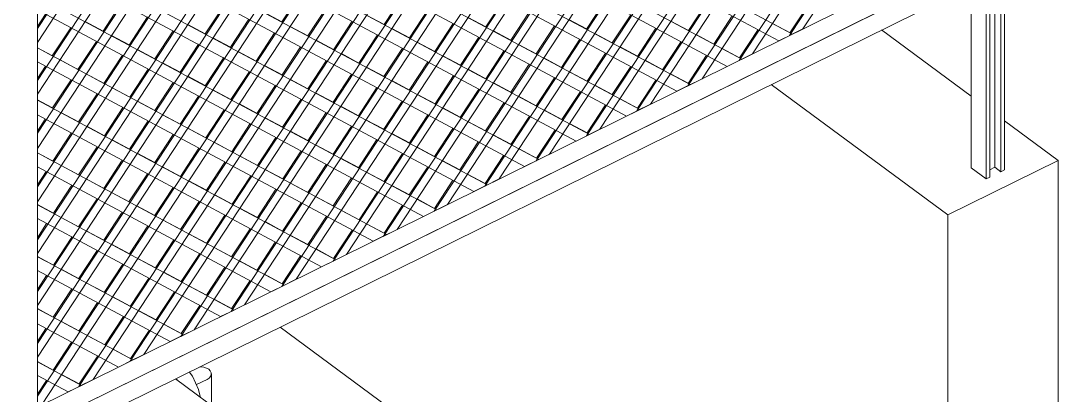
# Model space of a CAD drawing. Header units: metres. Extents: x 63 to 378, y -27 to 78.
# Drawn here: x 325.312 to 327.496, y 0.282 to 1.071 of the extents above; entities that cross this region are included whole.
import ezdxf

# ---------------------------------------------------------------- set-up
doc = ezdxf.new("R2010")
doc.units = ezdxf.units.M
for name, color, linetype, lineweight in [('A-FLOR', 7, 'Continuous', 9), ('M-EQPM', 7, 'Continuous', 18), ('P-PIPE', 7, 'Continuous', 18)]:
    doc.layers.add(name, color=color, linetype=linetype, lineweight=lineweight)

# ---------------------------------------------------------------- blocks, each defined once
blk = doc.blocks.new('C_S_L_Torre - Baltimore CPSC-0817-08L - C_S_L_Torre - Baltimore CPSC-0817-08L-2352271-3D BOMBAS')
at = {"layer": 'M-EQPM'}
for p, q in [((-49.9242, 3.4338), (-51.9214, 0.3912)), ((-51.9214, 0.3622), (-49.9242, 3.4048)), ((-51.9214, 0.4714), (-49.9983, 3.4012)), ((-50.0265, 3.3872), (-51.8855, 0.5551)), ((-51.9214, 0.5805), (-50.1043, 3.3487)), ((-50.1326, 3.3348), (-51.9214, 0.6096)), ((-49.9242, 3.3227), (-51.9214, 0.2801)), ((-51.9214, 0.6897), (-50.2104, 3.2963)), ((-50.2409, 3.2813), (-51.9214, 0.7211)), ((-51.9125, 0.2615), (-49.9242, 3.2906)), ((-51.9214, 0.8018), (-50.3193, 3.2425)), ((-50.3505, 3.2271), (-51.9214, 0.8339)), ((-49.9242, 3.2099), (-51.834, 0.3003)), ((-51.9214, 0.916), (-50.4303, 3.1877)), ((-51.8036, 0.3153), (-49.9242, 3.1785)), ((-50.5646, 3.1213), (-51.9214, 1.0542)), ((-49.9242, 3.0984), (-51.7257, 0.3538)), ((-51.6975, 0.3678), (-49.9242, 3.0693)), ((-51.5914, 0.4202), (-49.9242, 2.9601)), ((-51.4853, 0.4726), (-49.9242, 2.851)), ((-50.7077, 2.794), (-51.9214, 0.945)), ((-50.0626, 2.7784), (-51.6196, 0.4062)), ((-51.3764, 0.5264), (-49.9242, 2.7389)), ((-50.0626, 2.6692), (-51.5135, 0.4587)), ((-51.2703, 0.5789), (-49.9242, 2.6297)), ((-50.0623, 2.5598), (-51.4069, 0.5114)), ((-49.9242, 2.5495), (-51.1925, 0.6174)), ((-51.1642, 0.6313), (-49.9242, 2.5205)), ((-51.9214, 0.2571), (-51.9214, 2.4508)), ((-50.0621, 2.4486), (-51.2985, 0.5649)), ((-49.9242, 2.4403), (-51.0864, 0.6698)), ((-51.0581, 0.6837), (-49.9242, 2.4113)), ((-49.9242, 2.3305), (-50.9797, 0.7225)), ((-50.9492, 0.7376), (-49.9242, 2.2992)), ((-49.9242, 2.2191), (-50.8714, 0.776)), ((-50.8432, 0.79), (-49.9242, 2.19)), ((-49.9242, 2.1099), (-50.7653, 0.8285)), ((-51.9214, 1.0252), (-51.2308, 2.0773)), ((-50.7371, 0.8424), (-49.9242, 2.0808)), ((-49.9242, 2.0007), (-50.6592, 0.8809)), ((-50.631, 0.8948), (-49.9242, 1.9716)), ((-50.332, 1.0426), (-51.9214, 1.893)), ((-49.9242, 1.8909), (-50.5525, 0.9336)), ((-51.9214, 1.8639), (-50.3603, 1.0286)), ((-50.5221, 0.9487), (-49.9242, 1.8595)), ((-50.4387, 0.9899), (-51.9214, 1.7832)), ((-49.9242, 1.7794), (-50.4442, 0.9871)), ((-51.9214, 1.7519), (-50.4691, 0.9748)), ((-50.416, 1.0011), (-49.9242, 1.7503)), ((-50.547, 0.9363), (-51.9214, 1.6717)), ((-49.9242, 1.6702), (-50.3381, 1.0396)), ((-51.9214, 1.6427), (-50.5752, 0.9224)), ((-50.3099, 1.0535), (-49.9242, 1.6411)), ((-50.6531, 0.8839), (-51.9214, 1.5625)), ((-51.9214, 1.5335), (-50.6813, 0.87)), ((-50.7592, 0.8315), (-51.9214, 1.4533)), ((-51.9214, 1.4243), (-50.7874, 0.8175)), ((-50.8659, 0.7788), (-51.9214, 1.3435)), ((-51.9214, 1.3122), (-50.8963, 0.7637)), ((-49.9242, 1.2441), (-51.9214, 0.2571)), ((-50.9742, 0.7252), (-51.9214, 1.232)), ((-49.8855, 1.2212), (-51.9756, 0.1883)), ((-51.9368, 0.2074), (-49.9242, 1.2021)), ((-51.9214, 1.203), (-51.0024, 0.7113)), ((-49.9242, 0.7376), (-49.9242, 1.2021)), ((-49.9165, 0.7415), (-49.9165, 1.2059)), ((-49.9059, 0.7623), (-49.9059, 1.2111)), ((-49.8932, 0.7529), (-49.8932, 1.2174)), ((-49.8855, 0.7568), (-49.8855, 1.2212)), ((-49.9685, 1.1382), (-51.9368, 0.1654)), ((-49.9558, 0.761), (-49.9558, 1.1564)), ((-51.0803, 0.6728), (-51.9214, 1.1228)), ((-51.4068, 1.0682), (-51.3676, 1.128)), ((-51.1913, 1.0631), (-51.1526, 1.1221)), ((-50.9777, 1.058), (-50.939, 1.117)), ((-51.9214, 1.0938), (-51.1085, 0.6589)), ((-51.7831, 1.0488), (-51.7441, 1.1082)), ((-51.5678, 1.0433), (-51.5291, 1.1023)), ((-51.352, 1.0389), (-51.3128, 1.0986)), ((-51.1383, 1.0347), (-51.0995, 1.0937)), ((-50.7654, 1.0532), (-50.7265, 1.1125)), ((-50.551, 1.05), (-50.5118, 1.1097)), ((-50.3372, 1.0453), (-50.2982, 1.1046)), ((-51.9214, 1.0585), (-51.9042, 1.0846)), ((-51.7283, 1.0195), (-51.6893, 1.0788)), ((-51.5148, 1.0149), (-51.476, 1.0739)), ((-51.4444, 1.0887), (-51.4066, 1.0685)), ((-51.2282, 1.0828), (-51.1913, 1.0631)), ((-51.0146, 1.0777), (-50.9777, 1.058)), ((-50.9247, 1.0296), (-50.8859, 1.0886)), ((-50.8024, 1.0734), (-50.7652, 1.0535)), ((-50.7113, 1.0242), (-50.6723, 1.0835)), ((-50.4977, 1.0214), (-50.4585, 1.0812)), ((-51.9214, 1.0542), (-51.9214, 1.0252)), ((-51.8899, 0.9972), (-51.8512, 1.0562)), ((-51.8207, 1.0694), (-51.7829, 1.0491)), ((-51.6741, 0.9905), (-51.6352, 1.0499)), ((-51.6047, 1.063), (-51.5678, 1.0433)), ((-51.389, 1.059), (-51.3518, 1.0392)), ((-51.2979, 1.0099), (-51.2586, 1.0697)), ((-51.1751, 1.0544), (-51.1383, 1.0347)), ((-51.0849, 1.0061), (-51.0462, 1.0652)), ((-50.9615, 1.0493), (-50.9247, 1.0296)), ((-50.8716, 1.0012), (-50.8329, 1.0602)), ((-50.6582, 0.9958), (-50.6193, 1.0552)), ((-50.5877, 1.07), (-50.5508, 1.0503)), ((-50.4435, 0.9925), (-50.4043, 1.0522)), ((-50.3738, 1.0653), (-50.337, 1.0456)), ((-50.3381, 1.0396), (-50.3099, 1.0535)), ((-51.8359, 0.9683), (-51.7972, 1.0274)), ((-51.7652, 1.0397), (-51.7281, 1.0198)), ((-51.5517, 1.0346), (-51.5148, 1.0149)), ((-51.4608, 0.986), (-51.4221, 1.045)), ((-51.3345, 1.0299), (-51.2977, 1.0102)), ((-51.2448, 0.9815), (-51.2056, 1.0413)), ((-51.0308, 0.9772), (-50.992, 1.0362)), ((-50.8183, 0.9727), (-50.7795, 1.0317)), ((-50.7479, 1.0442), (-50.7111, 1.0245)), ((-50.6052, 0.9675), (-50.5662, 1.0268)), ((-50.5347, 1.0416), (-50.4975, 1.0217)), ((-50.3603, 1.0286), (-50.332, 1.0426)), ((-51.9214, 1.014), (-51.8899, 0.9972)), ((-51.9214, 1.0136), (-51.9214, 0.9846)), ((-51.1864, 0.6204), (-51.9214, 1.0136)), ((-51.7108, 1.0106), (-51.6739, 0.9908)), ((-51.6211, 0.9622), (-51.5821, 1.0215)), ((-51.4986, 1.0062), (-51.4608, 0.986)), ((-51.406, 0.9567), (-51.3672, 1.0157)), ((-51.1918, 0.9531), (-51.1526, 1.0129)), ((-51.1221, 1.026), (-51.0849, 1.0061)), ((-50.9777, 0.9488), (-50.939, 1.0078)), ((-50.9085, 1.0209), (-50.8716, 1.0012)), ((-50.6949, 1.0159), (-50.658, 0.9961)), ((-50.4802, 1.0125), (-50.4433, 0.9927)), ((-51.9214, 0.9846), (-51.2146, 0.6064)), ((-51.8737, 0.9885), (-51.8359, 0.9683)), ((-51.7811, 0.939), (-51.7424, 0.998)), ((-51.568, 0.9338), (-51.5291, 0.9931)), ((-51.3518, 0.9277), (-51.3131, 0.9867)), ((-51.2815, 1.0015), (-51.2446, 0.9818)), ((-51.1384, 0.9246), (-51.0992, 0.9844)), ((-51.0676, 0.9969), (-51.0308, 0.9772)), ((-50.8554, 0.9926), (-50.8183, 0.9727)), ((-50.7641, 0.9437), (-50.7254, 1.0027)), ((-50.6419, 0.9875), (-50.605, 0.9677)), ((-50.5518, 0.9389), (-50.5129, 0.9982)), ((-50.4691, 0.9748), (-50.4387, 0.9899)), ((-50.4442, 0.9871), (-50.416, 1.0011)), ((-51.9214, 0.9493), (-51.9042, 0.9754)), ((-51.727, 0.91), (-51.6882, 0.969)), ((-51.6577, 0.9822), (-51.6209, 0.9624)), ((-51.514, 0.9049), (-51.4751, 0.9642)), ((-51.4431, 0.9765), (-51.406, 0.9567)), ((-51.2284, 0.9731), (-51.1916, 0.9534)), ((-51.0146, 0.9685), (-50.9777, 0.9488)), ((-50.9247, 0.9204), (-50.8859, 0.9794)), ((-50.801, 0.9634), (-50.7641, 0.9437)), ((-50.7111, 0.9153), (-50.6723, 0.9743)), ((-51.9214, 0.945), (-51.9214, 0.916)), ((-51.8893, 0.8871), (-51.8502, 0.9465)), ((-51.8183, 0.9589), (-51.7811, 0.939)), ((-51.6739, 0.8816), (-51.6352, 0.9407)), ((-51.6047, 0.9538), (-51.5678, 0.9341)), ((-51.3887, 0.9474), (-51.3518, 0.9277)), ((-51.2988, 0.8993), (-51.26, 0.9583)), ((-51.1754, 0.9448), (-51.1383, 0.9249)), ((-51.0843, 0.8956), (-51.0451, 0.9554)), ((-50.9615, 0.9401), (-50.9247, 0.9204)), ((-50.8713, 0.8919), (-50.8326, 0.9509)), ((-50.658, 0.8869), (-50.6193, 0.946)), ((-50.5888, 0.9591), (-50.5517, 0.9392)), ((-50.5525, 0.9336), (-50.5221, 0.9487)), ((-51.7638, 0.9297), (-51.727, 0.91)), ((-51.5517, 0.9254), (-51.5138, 0.9052)), ((-51.4592, 0.8756), (-51.4203, 0.9349)), ((-51.3356, 0.919), (-51.2988, 0.8993)), ((-51.2457, 0.8709), (-51.207, 0.93)), ((-51.0312, 0.8672), (-50.992, 0.927)), ((-50.8172, 0.8629), (-50.7784, 0.9219)), ((-50.7479, 0.935), (-50.7111, 0.9153)), ((-50.5752, 0.9224), (-50.547, 0.9363)), ((-51.9214, 0.9042), (-51.8893, 0.8871)), ((-51.9214, 0.9038), (-51.9214, 0.8725)), ((-51.293, 0.5677), (-51.9214, 0.9038)), ((-51.8345, 0.8577), (-51.7954, 0.9172)), ((-51.7108, 0.9014), (-51.6739, 0.8816)), ((-51.6209, 0.8533), (-51.5821, 0.9123)), ((-51.4962, 0.8957), (-51.459, 0.8758)), ((-51.4051, 0.8466), (-51.3661, 0.9059)), ((-51.1924, 0.8424), (-51.1537, 0.9014)), ((-51.121, 0.9156), (-51.0841, 0.8959)), ((-50.9782, 0.8389), (-50.939, 0.8986)), ((-50.9085, 0.9117), (-50.8713, 0.8919)), ((-50.6949, 0.9067), (-50.658, 0.8869)), ((-51.8716, 0.8776), (-51.8345, 0.8577)), ((-51.7803, 0.8288), (-51.7413, 0.8882)), ((-51.5669, 0.8244), (-51.5281, 0.8834)), ((-51.352, 0.8182), (-51.3131, 0.8775)), ((-51.2826, 0.8906), (-51.2457, 0.8709)), ((-51.0679, 0.8872), (-51.0311, 0.8675)), ((-50.854, 0.8826), (-50.8172, 0.8629)), ((-50.7641, 0.8345), (-50.7254, 0.8935)), ((-50.6813, 0.87), (-50.6531, 0.8839)), ((-50.6592, 0.8809), (-50.631, 0.8948)), ((-51.9214, 0.8725), (-51.3235, 0.5526)), ((-51.9214, 0.8382), (-51.9047, 0.8636)), ((-51.7273, 0.8004), (-51.6882, 0.8599)), ((-51.6577, 0.873), (-51.6209, 0.8533)), ((-51.5121, 0.795), (-51.4733, 0.8541)), ((-51.4417, 0.8666), (-51.4049, 0.8469)), ((-51.2296, 0.8623), (-51.1924, 0.8424)), ((-51.1383, 0.8134), (-51.0995, 0.8724)), ((-51.0149, 0.8589), (-50.978, 0.8391)), ((-50.9249, 0.8103), (-50.8856, 0.8701)), ((-50.801, 0.8542), (-50.7641, 0.8345)), ((-51.9214, 0.8339), (-51.9214, 0.8018)), ((-51.8888, 0.7749), (-51.8499, 0.8343)), ((-51.8172, 0.8485), (-51.7803, 0.8288)), ((-51.6742, 0.772), (-51.6352, 0.8315)), ((-51.6047, 0.8446), (-51.5669, 0.8244)), ((-51.3887, 0.8382), (-51.3518, 0.8185)), ((-51.299, 0.7898), (-51.26, 0.8491)), ((-51.1751, 0.8331), (-51.1383, 0.8134)), ((-51.0852, 0.785), (-51.0465, 0.8441)), ((-50.9618, 0.8305), (-50.9247, 0.8106)), ((-50.8707, 0.7813), (-50.8315, 0.8411)), ((-50.7874, 0.8175), (-50.7592, 0.8315)), ((-50.7653, 0.8285), (-50.7371, 0.8424)), ((-51.7641, 0.8201), (-51.7273, 0.8004)), ((-51.5492, 0.8149), (-51.5121, 0.795)), ((-51.4579, 0.7661), (-51.4192, 0.8251)), ((-51.3356, 0.8098), (-51.2988, 0.7901)), ((-51.2456, 0.7613), (-51.2067, 0.8206)), ((-51.0322, 0.7566), (-50.9934, 0.8157)), ((-51.9214, 0.7928), (-51.8886, 0.7752)), ((-51.9214, 0.7924), (-51.9214, 0.7633)), ((-51.4013, 0.5141), (-51.9214, 0.7924)), ((-51.8347, 0.746), (-51.7957, 0.8053)), ((-51.7111, 0.7917), (-51.6742, 0.772)), ((-51.6202, 0.7431), (-51.5812, 0.8026)), ((-51.4049, 0.7377), (-51.3661, 0.7967)), ((-51.1915, 0.7323), (-51.1526, 0.7916)), ((-51.1221, 0.8047), (-51.0852, 0.785)), ((-50.9788, 0.7281), (-50.9401, 0.7871)), ((-50.9074, 0.8014), (-50.8705, 0.7816)), ((-50.8714, 0.776), (-50.8432, 0.79)), ((-51.8713, 0.766), (-51.8345, 0.7463)), ((-51.7816, 0.7176), (-51.7427, 0.7769)), ((-51.5654, 0.7138), (-51.5264, 0.7733)), ((-51.4948, 0.7858), (-51.4579, 0.7661)), ((-51.3518, 0.7093), (-51.3131, 0.7683)), ((-51.2826, 0.7814), (-51.2455, 0.7616)), ((-51.069, 0.7764), (-51.0322, 0.7566)), ((-50.8963, 0.7637), (-50.8659, 0.7788)), ((-51.9214, 0.7633), (-51.4296, 0.5002)), ((-51.9214, 0.7254), (-51.9029, 0.7534)), ((-51.7286, 0.6892), (-51.6896, 0.7485)), ((-51.658, 0.7633), (-51.6202, 0.7431)), ((-51.5113, 0.6848), (-51.4722, 0.7443)), ((-51.4417, 0.7574), (-51.4049, 0.7377)), ((-51.2282, 0.7523), (-51.1913, 0.7326)), ((-51.1384, 0.7039), (-51.0995, 0.7632)), ((-51.016, 0.748), (-50.9788, 0.7281)), ((-49.9242, 0.7376), (-49.9558, 0.761)), ((-49.9059, 0.7623), (-49.9165, 0.7571)), ((-49.8932, 0.7529), (-49.9059, 0.7623)), ((-49.8855, 0.7568), (-49.8932, 0.7529)), ((-51.9214, 0.7211), (-51.9214, 0.6897)), ((-51.8875, 0.6654), (-51.8488, 0.7245)), ((-51.8183, 0.7376), (-51.7814, 0.7179)), ((-51.6026, 0.7337), (-51.5654, 0.7138)), ((-51.3887, 0.729), (-51.3518, 0.7093)), ((-51.2985, 0.6808), (-51.2598, 0.7398)), ((-51.1751, 0.7239), (-51.1383, 0.7042)), ((-51.0854, 0.6755), (-51.0465, 0.7349)), ((-51.0024, 0.7113), (-50.9742, 0.7252)), ((-50.9797, 0.7225), (-50.9492, 0.7376)), ((-49.9165, 0.7415), (-49.9242, 0.7376)), ((-51.7652, 0.7092), (-51.7284, 0.6895)), ((-51.6746, 0.6603), (-51.6356, 0.7196)), ((-51.5481, 0.7045), (-51.5113, 0.6848)), ((-51.4582, 0.6564), (-51.4192, 0.7159)), ((-51.3356, 0.7006), (-51.2985, 0.6808)), ((-51.2443, 0.6518), (-51.2056, 0.7108)), ((-51.9214, 0.6836), (-51.8875, 0.6654)), ((-51.9214, 0.6832), (-51.9214, 0.6541)), ((-51.5074, 0.4617), (-51.9214, 0.6832)), ((-51.8345, 0.6371), (-51.7957, 0.6961)), ((-51.7122, 0.6808), (-51.6744, 0.6606)), ((-51.6198, 0.631), (-51.5808, 0.6903)), ((-51.4052, 0.628), (-51.3661, 0.6875)), ((-51.1913, 0.6234), (-51.1526, 0.6824)), ((-51.1221, 0.6955), (-51.0852, 0.6758)), ((-51.0864, 0.6698), (-51.0581, 0.6837)), ((-51.8713, 0.6568), (-51.8345, 0.6371)), ((-51.7814, 0.6087), (-51.7427, 0.6677)), ((-51.5656, 0.602), (-51.5267, 0.6613)), ((-51.4951, 0.6761), (-51.4582, 0.6564)), ((-51.3518, 0.5995), (-51.3128, 0.659)), ((-51.2812, 0.6715), (-51.2443, 0.6518)), ((-51.1085, 0.6589), (-51.0803, 0.6728)), ((-51.9214, 0.6541), (-51.5357, 0.4477)), ((-51.9214, 0.6139), (-51.9018, 0.6437)), ((-51.7274, 0.5798), (-51.6887, 0.6388)), ((-51.6567, 0.6512), (-51.6196, 0.6313)), ((-51.442, 0.6478), (-51.4052, 0.628)), ((-51.2282, 0.6431), (-51.1913, 0.6234)), ((-51.8877, 0.556), (-51.8488, 0.6153)), ((-51.8183, 0.6284), (-51.7814, 0.6087)), ((-51.6023, 0.622), (-51.5654, 0.6023)), ((-51.5126, 0.5736), (-51.4736, 0.6329)), ((-51.389, 0.6194), (-51.3518, 0.5995)), ((-51.2977, 0.5705), (-51.2586, 0.63)), ((-51.2146, 0.6064), (-51.1864, 0.6204)), ((-51.1925, 0.6174), (-51.1642, 0.6313)), ((-51.9214, 0.6096), (-51.9214, 0.5805)), ((-51.7652, 0.6), (-51.7274, 0.5798)), ((-51.6726, 0.5505), (-51.6339, 0.6095)), ((-51.5492, 0.5936), (-51.5124, 0.5739)), ((-51.4595, 0.5452), (-51.4206, 0.6046)), ((-51.3345, 0.5902), (-51.2977, 0.5705)), ((-51.9214, 0.5744), (-51.8875, 0.5562)), ((-51.9214, 0.574), (-51.9214, 0.5449)), ((-51.886, 0.5551), (-51.9214, 0.574)), ((-51.8347, 0.5276), (-51.7957, 0.5869)), ((-51.7098, 0.5703), (-51.6726, 0.5505)), ((-51.6185, 0.5215), (-51.5797, 0.5805)), ((-51.4062, 0.5167), (-51.3672, 0.576)), ((-51.2985, 0.5649), (-51.2703, 0.5789)), ((-51.8856, 0.5548), (-51.9214, 0.5004)), ((-51.6135, 0.4093), (-51.8856, 0.5548)), ((-51.8713, 0.5476), (-51.8345, 0.5279)), ((-51.7807, 0.4987), (-51.7417, 0.558)), ((-51.5654, 0.4931), (-51.5267, 0.5521)), ((-51.4962, 0.5653), (-51.4593, 0.5455)), ((-51.3235, 0.5526), (-51.293, 0.5677)), ((-51.9214, 0.5449), (-51.6418, 0.3953)), ((-51.9214, 0.5047), (-51.9018, 0.5345)), ((-51.7259, 0.4694), (-51.6869, 0.5287)), ((-51.6553, 0.5412), (-51.6185, 0.5215)), ((-51.4431, 0.5369), (-51.406, 0.517)), ((-51.4069, 0.5114), (-51.3764, 0.5264)), ((-51.888, 0.4463), (-51.8488, 0.5061)), ((-51.8183, 0.5192), (-51.7805, 0.499)), ((-51.6023, 0.5128), (-51.5654, 0.4931)), ((-51.5119, 0.4655), (-51.4736, 0.5237)), ((-51.4296, 0.5002), (-51.4013, 0.5141)), ((-51.9214, 0.5004), (-51.9214, 0.4714)), ((-51.7628, 0.4895), (-51.7257, 0.4696)), ((-51.6717, 0.4404), (-51.6328, 0.4997)), ((-51.5492, 0.4844), (-51.5124, 0.4647)), ((-51.9214, 0.4646), (-51.8878, 0.4466)), ((-51.9214, 0.4642), (-51.9214, 0.4328)), ((-51.7202, 0.3565), (-51.9214, 0.4642)), ((-51.834, 0.4174), (-51.7948, 0.4772)), ((-51.7084, 0.4604), (-51.6715, 0.4407)), ((-51.6187, 0.412), (-51.5797, 0.4713)), ((-51.5357, 0.4477), (-51.5074, 0.4617)), ((-51.5135, 0.4587), (-51.4853, 0.4726)), ((-51.8716, 0.4379), (-51.8338, 0.4177)), ((-51.7792, 0.3881), (-51.74, 0.4479)), ((-51.9214, 0.4328), (-51.7506, 0.3415)), ((-51.9214, 0.3955), (-51.9032, 0.4231)), ((-51.7244, 0.3601), (-51.6858, 0.4189)), ((-51.6553, 0.432), (-51.6185, 0.4123)), ((-51.6196, 0.4062), (-51.5914, 0.4202)), ((-51.888, 0.3352), (-51.8492, 0.3942)), ((-51.8162, 0.4083), (-51.779, 0.3884)), ((-51.6418, 0.3953), (-51.6135, 0.4093)), ((-51.9214, 0.3912), (-51.9214, 0.3622)), ((-51.7617, 0.3791), (-51.7244, 0.3592)), ((-51.9214, 0.3531), (-51.888, 0.3352)), ((-51.9214, 0.3527), (-51.9214, 0.3236)), ((-51.8285, 0.303), (-51.9214, 0.3527)), ((-51.8332, 0.3059), (-51.7944, 0.3649)), ((-51.7506, 0.3415), (-51.7202, 0.3565)), ((-51.7257, 0.3538), (-51.6975, 0.3678)), ((-51.9214, 0.3236), (-51.8567, 0.2891)), ((-51.9214, 0.2843), (-51.9023, 0.3134)), ((-51.8703, 0.3258), (-51.8332, 0.3059)), ((-51.834, 0.3003), (-51.8036, 0.3153)), ((-51.8567, 0.2891), (-51.8285, 0.303))]:
    blk.add_line(p, q, dxfattribs=at)
blk = doc.blocks.new('Victaulic-IPS-Rigid Coupling Style 07-W07-107 - AC-V295-3D BOMBAS')
at = {"layer": 'P-PIPE', "color": 11, "true_color": 0xff8080}
for p, q in [((-51.6301, 0.3166), (-51.6265, 0.3137)), ((-51.5865, 0.3046), (-51.5642, 0.3156)), ((-51.5551, 0.2603), (-51.5551, 0.3273)), ((-51.8779, 0.1606), (-51.9055, 0.181)), ((-51.9042, 0.1476), (-51.8779, 0.1606)), ((-51.8784, 0.1585), (-51.8779, 0.1606)), ((-51.8779, 0.0817), (-51.9042, 0.0687)), ((-51.8849, 0.0647), (-51.895, 0.0728)), ((-51.8878, 0.0667), (-51.8405, 0.0318)), ((-51.8779, 0.0817), (-51.8784, 0.0833))]:
    blk.add_line(p, q, dxfattribs=at)
for points in [[(-51.5789, 0.2795, 0), (-51.5819, 0.2944, 0), (-51.5946, 0.3226, 0), (-51.6017, 0.3315, 0)], [(-51.5642, 0.3156, 0), (-51.5598, 0.3185, 0), (-51.5567, 0.322, 0), (-51.5552, 0.3258, 0), (-51.5554, 0.3297, 0), (-51.5573, 0.3335, 0), (-51.5607, 0.3368, 0), (-51.5655, 0.3395, 0), (-51.5712, 0.3414, 0), (-51.5775, 0.3423, 0), (-51.5791, 0.3423, 0)], [(-51.8517, 0.1244, 0), (-51.8474, 0.1599, 0), (-51.8349, 0.1972, 0), (-51.8217, 0.223, 0)], [(-51.8509, 0.2085, 0), (-51.858, 0.1924, 0), (-51.8708, 0.1516, 0), (-51.8751, 0.1128, 0)], [(-51.883, 0.1187, 0), (-51.8817, 0.1392, 0), (-51.8791, 0.1551, 0)], [(-51.937, 0.1483, 0), (-51.9345, 0.1471, 0), (-51.9288, 0.1452, 0), (-51.9224, 0.1443, 0), (-51.9159, 0.1444, 0), (-51.9097, 0.1456, 0), (-51.9042, 0.1476, 0)], [(-51.8791, 0.086, 0), (-51.8817, 0.0994, 0), (-51.883, 0.1187, 0)], [(-51.8751, 0.1128, 0), (-51.8708, 0.0783, 0), (-51.858, 0.0501, 0), (-51.8377, 0.0298, 0), (-51.8108, 0.0186, 0), (-51.7791, 0.0171, 0), (-51.7715, 0.0182, 0)], [(-51.815, 0.0513, 0), (-51.8349, 0.0682, 0), (-51.8474, 0.0931, 0), (-51.8517, 0.1244, 0)], [(-51.9042, 0.0687, 0), (-51.9097, 0.0666, 0), (-51.9159, 0.0655, 0), (-51.9224, 0.0654, 0), (-51.9288, 0.0663, 0), (-51.9345, 0.0681, 0), (-51.937, 0.0694, 0)]]:
    blk.add_polyline3d(points, dxfattribs=at)

msp = doc.modelspace()

# ---------------------------------------------------------------- linework, layer by layer
at = {"layer": 'A-FLOR'}
for p, q in [((327.3121, 0.9122), (327.1237, 1.0514)), ((326.8915, 0.9366), (327.2633, 0.6618)), ((327.4955, 0.7766), (327.3825, 0.8602)), ((327.2633, 0.6618), (327.4955, 0.7766)), ((327.4955, -0.4982), (327.4955, 0.7766)), ((327.2633, 0.6618), (327.2633, -0.613)), ((327.2633, -0.613), (325.8577, 0.4257))]:
    msp.add_line(p, q, dxfattribs=at)
at = {"layer": 'P-PIPE', "color": 11, "true_color": 0xff8080}
msp.add_line((326.0541, 0.009), (325.6375, 0.3169), dxfattribs=at)

# ---------------------------------------------------------------- block references
at = {"layer": 'M-EQPM'}
msp.add_blockref('C_S_L_Torre - Baltimore CPSC-0817-08L - C_S_L_Torre - Baltimore CPSC-0817-08L-2352271-3D BOMBAS', (377.268, 0), dxfattribs=at)
at = {"layer": 'P-PIPE', "color": 11, "true_color": 0xff8080}
msp.add_blockref('Victaulic-IPS-Rigid Coupling Style 07-W07-107 - AC-V295-3D BOMBAS', (377.268, 0), dxfattribs=at)

doc.saveas('drawing.dxf')
